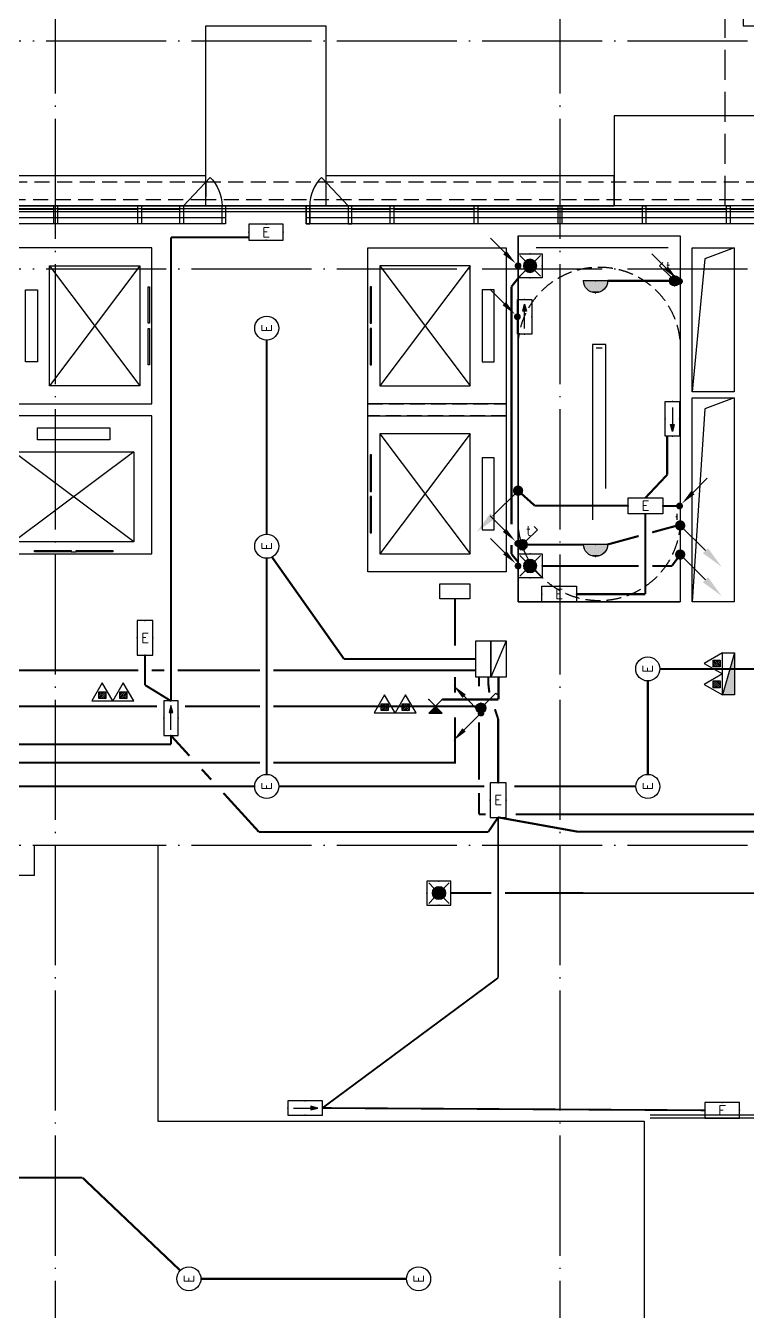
# Model space of a CAD drawing. Extents: x -2209072 to 495824, y -92434 to 572724.
# Drawn here: x 24701 to 36717, y 1834 to 23250 of the extents above; entities that cross this region are included whole.
import ezdxf
from ezdxf.enums import TextEntityAlignment as Align
from ezdxf.xclip import XClip

# ---------------------------------------------------------------- set-up
doc = ezdxf.new("R2010")
doc.units = 0
doc.header["$LTSCALE"] = 1000
doc.header["$MEASUREMENT"] = 0
for name, pattern in [('DASH', [0.35, 0.25, -0.1]), ('X-104 6#7#平面$0$104-1112 结构$0$$AUDIT_BAD_LTYPE1', [0]), ('X-104 6#7#平面$0$CACHE', [0.375, 0.25, -0.125]), ('X-104 6#7#平面$0$DASH', [0.35, 0.25, -0.1]), ('X-104 6#7#平面$0$DOTE', [2.42, 2, -0.2, 0.02, -0.2]), ('梯段6、7$0$DASH', [0.35, 0.25, -0.1])]:
    doc.linetypes.add(name, pattern=pattern)
doc.layers.get('0').update_dxf_attribs({"linetype": 'CONTINUOUS'})
doc.layers.get('Defpoints').update_dxf_attribs({"linetype": 'CONTINUOUS'})
doc.layers.add('6#7#幕墙$0$04-不打印_辅助线', color=165, linetype='CONTINUOUS', plot=False)
for name, color, linetype in [('6#7#幕墙$0$A-C_玻璃幕墙', 140, 'CONTINUOUS'), ('6#7#幕墙$0$A-C_窗', 140, 'CONTINUOUS'), ('6#7#幕墙$0$A-金属背板', 30, 'CONTINUOUS'), ('EQUIP-照明', 3, 'CONTINUOUS'), ('EQUIP-箱柜', 3, 'CONTINUOUS'), ('LWIRE', 4, 'CONTINUOUS'), ('TEL_TEXT', 3, 'CONTINUOUS'), ('WIRE-应急', 2, 'DASH'), ('WIRE-照明', 1, 'CONTINUOUS'), ('X-104 6#7#平面$0$01-标注_轴线坐标', 132, 'CONTINUOUS'), ('X-104 6#7#平面$0$A-E_楼梯', 171, 'CONTINUOUS'), ('X-104 6#7#平面$0$A-E_电梯', 171, 'CONTINUOUS'), ('X-104 6#7#平面$0$A-I_卫-洁具', 241, 'CONTINUOUS'), ('X-104 6#7#平面$0$A-O_屋面', 201, 'CONTINUOUS'), ('X-104 6#7#平面$0$A-O_散水', 134, 'CONTINUOUS'), ('X-104 6#7#平面$0$A-SUR_看线', 231, 'CONTINUOUS'), ('X-104 6#7#平面$0$A-TECH_结构', 21, 'CONTINUOUS'), ('X-104 6#7#平面$0$A_AXIS-轴线', 36, 'X-104 6#7#平面$0$DOTE'), ('X-104 6#7#平面$0$A_STR-砌块墙', 121, 'CONTINUOUS'), ('X-104 6#7#平面$0$DOOR_FIRE', 220, 'CONTINUOUS'), ('X-104 6#7#平面$0$EQUIP_消火栓-01', 7, 'CONTINUOUS'), ('X-104 6#7#平面$0$EQUIP_消防-01', 7, 'CONTINUOUS'), ('X-104 6#7#平面$0$水-消防_消火栓', 41, 'CONTINUOUS'), ('梯段6、7$0$A-E_楼梯', 171, 'CONTINUOUS')]:
    doc.layers.add(name, color=color, linetype=linetype)
doc.layers.add('X-104 6#7#平面$0$000套内', color=226, linetype='CONTINUOUS', lineweight=30, plot=False)
doc.styles.add('_TEL_DIM', font='SIMPLEX', dxfattribs={"width": 0.8, "height": 3.5, "bigfont": 'HZTXT'})
doc.styles.get("Standard").update_dxf_attribs({"font": 'gbenor.shx', "bigfont": 'gbcbig.shx'})

# ---------------------------------------------------------------- blocks, each defined once
blk = doc.blocks.new('$equip$00001838')
blk.add_circle((0, 0), 0.5)
at = {"color": 7, "style": '_TEL_DIM'}
blk.add_attdef('$TEXT$', text='', height=0.4, dxfattribs=at).set_placement((0, 0), align=Align.MIDDLE_CENTER)
at = {"color": 7, "style": '_TEL_DIM', "flags": 1}
blk.add_attdef('A', text='', height=0.00002, dxfattribs=at).set_placement((0, 0), align=Align.MIDDLE_CENTER)
blk = doc.blocks.new('$equip_U$00000189(HT0843)')
at = {"color": 2}
for p, q in [((-0.72, 0.66), (-0.72, 0)), ((0.72, 0.66), (-0.72, 0.66)), ((0.72, 0), (0.72, 0.66)), ((-0.72, 0), (0.72, 0))]:
    blk.add_line(p, q, dxfattribs=at)
at = {"color": 2, "const_width": 0.0125}
for points in [[(0.72, 0.66), (0.72, 0.66), (-0.72, 0.66)], [(-0.72, 0.66), (-0.72, 0)], [(0.72, 0), (0.72, 0.66)], [(-0.72, 0), (0.72, 0)]]:
    blk.add_lwpolyline(points, dxfattribs=at)
at = {"color": 2}
blk.add_lwpolyline([(-0.72, 0.66), (-0.72, 0)], dxfattribs=at)
for p in [(0, 0.66), (-0.72, 0.33), (0, 0), (0.72, 0.33)]:
    blk.add_point(p)
at = {"color": 7, "style": '_TEL_DIM'}
blk.add_attdef('$TEXT$', text='', height=0.4, dxfattribs=at).set_placement((0, 0.33), align=Align.MIDDLE_CENTER)
at = {"color": 7, "style": '_TEL_DIM', "flags": 1}
blk.add_attdef('A', text='', height=0.000025, dxfattribs=at).set_placement((0, 0), align=Align.MIDDLE_CENTER)
blk = doc.blocks.new('$equip$00002540')
blk.add_hatch(color=256).paths.add_polyline_path([(0.24, 0.372), (0.24, 0.228), (0.528, 0.3)])
for p, q in [((-0.72, 0.6), (-0.72, 0)), ((0.72, 0.6), (-0.72, 0.6)), ((0.72, 0), (0.72, 0.6)), ((-0.72, 0), (0.72, 0)), ((0.24, 0.372), (0.24, 0.228)), ((0.528, 0.3), (0.24, 0.372)), ((0.24, 0.228), (0.528, 0.3))]:
    blk.add_line(p, q)
at = {"color": 7}
blk.add_line((-0.48, 0.3), (0.48, 0.3), dxfattribs=at)
at = {"const_width": 0.02}
blk.add_lwpolyline([(-0.72, 0.6), (-0.72, 0), (0.72, 0), (0.72, 0.6), (-0.72, 0.6), (-0.72, 0)], dxfattribs=at)
for p in [(0, 0.6), (-0.72, 0.3), (0, 0), (0.72, 0.3)]:
    blk.add_point(p)
at = {"color": 7, "style": '_TEL_DIM', "flags": 1}
blk.add_attdef('A', text='', height=0.00002, dxfattribs=at).set_placement((0, 0), align=Align.MIDDLE_CENTER)
blk = doc.blocks.new('$equip$00001962')
for p, q in [((0.147, 0.356), (0.625, 0.833)), ((0.625, 0.833), (0.766, 0.692))]:
    blk.add_line(p, q)
blk.add_circle((0, 0.208), 0.208)
for p in [(-0.208, 0.208), (0, 0.417), (0, 0), (0.208, 0.208)]:
    blk.add_point(p)
for points in [[(-0.18, 0.313), (0.18, 0.313), (-0.208, 0.208), (0.208, 0.208)], [(-0.18, 0.104), (0.18, 0.104), (-0.208, 0.208), (0.208, 0.208)], [(-0.104, 0.389), (0.104, 0.389), (-0.18, 0.313), (0.18, 0.313)], [(-0.104, 0.028), (0.104, 0.028), (-0.18, 0.104), (0.18, 0.104)], [(0, 0.417), (0, 0.417), (-0.104, 0.389), (0.104, 0.389)], [(0, 0), (0, 0), (-0.104, 0.028), (0.104, 0.028)]]:
    blk.add_solid(points)
at = {"layer": 'TEL_TEXT', "style": '_TEL_DIM', "flags": 1}
blk.add_attdef('A', text='', height=0.00002, dxfattribs=at).set_placement((0, 0), align=Align.MIDDLE_CENTER)
blk = doc.blocks.new('$equip$00001154')
for p, q in [((0, 0.283), (0, -0.283)), ((0, 0.283), (0.566, -0.283)), ((0.566, 0.283), (0, -0.283))]:
    blk.add_line(p, q)
for p in [(0, 0.004), (0.283, 0), (0.566, 0.283), (0.566, -0.283)]:
    blk.add_point(p)
blk.add_solid([(0, -0.283), (0.283, 0), (0, 0.283)])
at = {"layer": 'TEL_TEXT', "style": '_TEL_DIM', "flags": 1}
blk.add_attdef('A', text='', height=0.00002, dxfattribs=at).set_placement((0, 0), align=Align.MIDDLE_CENTER)
blk = doc.blocks.new('$TelecSys$00000080')
for p, q in [((-0.7, -0.7), (0, 0)), ((0.104, 0.104), (0.104, 0.104)), ((-0.104, -0.104), (-0.104, -0.104))]:
    blk.add_line(p, q)
at = {"const_width": 0.142}
blk.add_lwpolyline([(0.071, 0, 1), (-0.071, 0, 1)], format="xyb", close=True, dxfattribs=at)
blk.add_solid([(-0.63, -0.77), (-0.77, -0.63), (-1.15, -1.15)])
at = {"width": 0.8, "flags": 9}
blk.add_attdef('A', (0, 0), '', height=0.00002, rotation=180, dxfattribs=at)
blk = doc.blocks.new('$TelecSys$00000079')
for p, q in [((0.7, 0.7), (0, 0)), ((0.104, 0.104), (0.104, 0.104)), ((-0.104, -0.104), (-0.104, -0.104))]:
    blk.add_line(p, q)
at = {"const_width": 0.142}
blk.add_lwpolyline([(-0.071, 0, 1), (0.071, 0, 1)], format="xyb", close=True, dxfattribs=at)
blk.add_solid([(0.63, 0.77), (0.77, 0.63), (1.15, 1.15)])
at = {"width": 0.8, "flags": 9}
blk.add_attdef('A', (0, 0), '', height=0.00002, dxfattribs=at)
blk = doc.blocks.new('$equip$00001168')
blk.add_line((-0.5, 0), (0.5, 0))
blk.add_arc((0, 0), 0.5, 180, 0)
for p in [(-0.5, 0), (0, 0), (0.5, 0), (0, -0.5)]:
    blk.add_point(p)
for points in [[(0.433, -0.25), (-0.433, -0.25), (0.5, 0), (-0.5, 0)], [(0.25, -0.433), (-0.25, -0.433), (0.433, -0.25), (-0.433, -0.25)], [(0, -0.5), (0, -0.5), (0.25, -0.433), (-0.25, -0.433)]]:
    blk.add_solid(points)
at = {"flags": 9}
blk.add_attdef('A', (0, 0), '', height=0.00002, dxfattribs=at)
blk = doc.blocks.new('$equip$00001822')
for p, q in [((0.147, 0.356), (0.625, 0.833)), ((0.625, 0.833), (0.766, 0.692))]:
    blk.add_line(p, q)
blk.add_circle((0, 0.208), 0.208)
for p in [(-0.208, 0.208), (-0.015, 0.001), (0, 0.417), (0.208, 0.208)]:
    blk.add_point(p)
for points in [[(-0.18, 0.313), (0.18, 0.313), (-0.208, 0.208), (0.208, 0.208)], [(-0.18, 0.104), (0.18, 0.104), (-0.208, 0.208), (0.208, 0.208)], [(-0.104, 0.389), (0.104, 0.389), (-0.18, 0.313), (0.18, 0.313)], [(-0.104, 0.028), (0.104, 0.028), (-0.18, 0.104), (0.18, 0.104)], [(0, 0.417), (0, 0.417), (-0.104, 0.389), (0.104, 0.389)], [(0, 0), (0, 0), (-0.104, 0.028), (0.104, 0.028)]]:
    blk.add_solid(points)
at = {"color": 7, "style": '_TEL_DIM'}
blk.add_attdef('$TEXT$', text='', height=0.4, dxfattribs=at).set_placement((0.581, 0.465), align=Align.MIDDLE_CENTER)
at = {"color": 7, "style": '_TEL_DIM', "flags": 1}
blk.add_attdef('A', text='', height=0.00002, dxfattribs=at).set_placement((0, 0), align=Align.MIDDLE_CENTER)
blk = doc.blocks.new('$TelecSys$00000078')
for p, q in [((1.15, 1.15), (0.55, 0.55)), ((0.104, 0.104), (0.104, 0.104)), ((-0.104, -0.104), (-0.104, -0.104))]:
    blk.add_line(p, q)
at = {"const_width": 0.142}
blk.add_lwpolyline([(-0.071, 0, 1), (0.071, 0, 1)], format="xyb", close=True, dxfattribs=at)
blk.add_solid([(0.62, 0.48), (0.48, 0.62), (0.1, 0.1)])
at = {"width": 0.8, "flags": 9}
blk.add_attdef('A', (0, 0), '', height=0.00002, dxfattribs=at)
blk = doc.blocks.new('$equip$00002604')
blk.add_hatch(color=256).paths.add_polyline_path([(0.275, 0.5, 1), (-0.274, 0.5, 1)])
for p, q in [((-0.429, 0.929), (-0.194, 0.694)), ((0.194, 0.694), (0.429, 0.929)), ((-0.429, 0.071), (-0.194, 0.306)), ((0.194, 0.306), (0.429, 0.071))]:
    blk.add_line(p, q)
at = {"const_width": 0.02}
blk.add_lwpolyline([(-0.5, 1), (-0.5, 0), (0.5, 0), (0.5, 1), (-0.5, 1), (-0.5, 0)], dxfattribs=at)
blk.add_lwpolyline([(-0.5, 1), (-0.5, 0), (0.5, 0), (0.5, 1)], close=True)
blk.add_circle((0, 0.5), 0.275)
for p in [(0, 1), (-0.5, 0.5), (0, 0), (0.5, 0.5)]:
    blk.add_point(p)
at = {"color": 7, "style": '_TEL_DIM', "flags": 1}
blk.add_attdef('A', text='', height=0.000025, dxfattribs=at).set_placement((0, 0), align=Align.MIDDLE_CENTER)
blk = doc.blocks.new('$equip_U$00000292(HT0843)')
for p in [(0, 1), (-0.5, 0.5), (0.5, 0.5)]:
    blk.add_point(p)
blk.add_blockref('$equip$00002604', (0, 0))
at = {"color": 7, "style": '_TEL_DIM', "flags": 1}
for tag in ['A', 'REMARK']:
    blk.add_attdef(tag, text='', height=0.000025, dxfattribs=at).set_placement((0, 0), align=Align.MIDDLE_CENTER)
blk = doc.blocks.new('梯段6、7')
at = {"color": 8, "linetype": '梯段6、7$0$DASH'}
for centre, radius, start, end in [((49800, 3400), 1350, 0, 180), ((49800, -6700), 1350, 0, 180), ((49800, -9820), 1350, 180, 0), ((49800, -16500), 1350, 0, 180), ((49800, -19820), 1350, 180, 0), ((20965, -27260), 1650, 0, 180), ((49800, -27020), 1350, 0, 180), ((20965, -29600), 1650, 180, 0), ((49800, -29880), 1350, 180, 0), ((49800, -57378), 1350, 0, 180), ((20965, -58198), 1650, 0, 180), ((49800, -59458), 1350, 180, 0), ((20965, -60358), 1650, 180, 0), ((20965, -68018), 1650, 0, 180), ((49800, -67528), 1350, 0, 180), ((49800, -70128), 1350, 180, 0), ((20965, -70358), 1650, 180, 0), ((49800, -79978), 1350, 180, 0)]:
    blk.add_arc(centre, radius, start, end, dxfattribs=at)
at = {"layer": 'Defpoints'}
for points in [[(44800, 6850), (54800, 6850), (54800, -3150), (44800, -3150)], [(51150, 4950), (48450, 4950), (48450, -1150), (51150, -1150)], [(44800, -3150), (54800, -3150), (54800, -13150), (44800, -13150)], [(51150, -5150), (48450, -5150), (48450, -11250), (51150, -11250)], [(44800, -13150), (54800, -13150), (54800, -23150), (44800, -23150)], [(51150, -15150), (48450, -15150), (48450, -21250), (51150, -21250)], [(15665, -23150), (25665, -23150), (25665, -33150), (15665, -33150)], [(44800, -23150), (54800, -23150), (54800, -33150), (44800, -33150)], [(19315, -24850), (22615, -24850), (22615, -31250), (19315, -31250)], [(48450, -25150), (51150, -25150), (51150, -31250), (48450, -31250)], [(15665, -53908), (25665, -53908), (25665, -63908), (15665, -63908)], [(44800, -53908), (54800, -53908), (54800, -63908), (44800, -63908)], [(19315, -55608), (22615, -55608), (22615, -62008), (19315, -62008)], [(51150, -55908), (48450, -55908), (48450, -62008), (51150, -62008)], [(15665, -63908), (25665, -63908), (25665, -73908), (15665, -73908)], [(44800, -63908), (54800, -63908), (54800, -73908), (44800, -73908)], [(19315, -65608), (22615, -65608), (22615, -72008), (19315, -72008)], [(51150, -65908), (48450, -65908), (48450, -72008), (51150, -72008)], [(15665, -73908), (25665, -73908), (25665, -83908), (15665, -83908)], [(44800, -73908), (54800, -73908), (54800, -83908), (44800, -83908)], [(19315, -75608), (22615, -75608), (22615, -82008), (19315, -82008)], [(51150, -75908), (48450, -75908), (48450, -82008), (51150, -82008)]]:
    blk.add_lwpolyline(points, close=True, dxfattribs=at)
for points in [[(47328, -61608), (52128, -61608)], [(47328, -71608), (52128, -71608)], [(47328, -81608), (52128, -81608)]]:
    blk.add_lwpolyline(points, dxfattribs=at)
at = {"layer": '梯段6、7$0$A-E_楼梯'}
for p, q in [((49850, -16500), (49750, -16500)), ((49750, -16700), (49750, -16500)), ((49850, -18517), (49850, -16500)), ((49850, -16500), (51150, -16500)), ((49910, -16700), (49910, -16500)), ((49910, -16500), (51150, -16500)), ((51150, -17893), (51150, -16700)), ((49850, -16760), (51150, -16760)), ((49850, -17020), (51150, -17020)), ((49850, -17280), (51150, -17280)), ((49850, -17540), (51150, -17540)), ((49850, -17800), (51150, -17800)), ((50553, -18179), (51150, -17893)), ((49850, -18060), (50801, -18060)), ((50429, -18350), (50396, -18174)), ((50396, -18174), (50588, -18362)), ((50588, -18362), (50553, -18179)), ((50573, -18281), (51150, -18003)), ((51150, -19820), (51150, -18003)), ((49850, -18517), (50409, -18248)), ((49850, -18320), (50259, -18320)), ((49850, -18627), (50429, -18350)), ((50616, -18260), (51150, -18260)), ((49850, -19820), (49850, -18627)), ((50074, -18520), (51150, -18520)), ((49850, -18780), (51150, -18780)), ((49850, -19040), (51150, -19040)), ((49850, -19300), (51150, -19300)), ((49850, -19560), (51150, -19560)), ((49750, -19820), (49853, -19820)), ((49850, -19820), (51150, -19820)), ((49750, -27020), (49850, -27020)), ((65868, -53275), (106225, -53275)), ((66707, -53743), (68846, -55133)), ((66772, -53643), (68592, -54825)), ((66839, -56653), (68977, -55263)), ((65910, -56514), (63784, -56514)), ((66542, -56514), (65910, -56514)), ((66572, -56634), (63784, -56634)), ((66542, -56677), (68846, -58173)), ((66772, -56683), (68592, -57865)), ((66802, -59525), (64634, -59525)), ((66792, -59525), (106225, -59525)), ((49690, -78442), (49690, -77318)), ((49690, -77318), (49910, -77318)), ((49750, -78418), (49750, -77378)), ((49750, -77378), (49850, -77378)), ((49850, -77378), (49850, -80038)), ((49910, -77318), (49910, -80038)), ((48450, -80108), (48450, -80048)), ((49910, -80038), (49850, -80038))]:
    blk.add_line(p, q, dxfattribs=at)
for points in [[(49690, -19880), (49910, -19880), (49910, -16440), (49690, -16440), (49690, -19880)], [(49690, -29360), (49690, -26960), (49910, -26960), (49910, -29880)], [(51150, -29880), (51150, -29620)], [(66542, -53444), (66542, -53275), (66154, -53275)], [(66542, -53305), (66542, -53705), (66342, -53705), (66342, -53305)], [(68882, -54964), (68882, -54795), (68622, -54795), (68622, -54626), (68362, -54626), (68362, -54457), (68102, -54457), (68102, -54288), (67842, -54288), (67842, -54119), (67582, -54119), (67582, -53950), (67322, -53950), (67322, -53781), (67062, -53781), (67062, -53613), (66802, -53613), (66802, -53444), (66542, -53444)], [(68852, -54964), (68852, -54825), (68592, -54825), (68592, -54656), (68332, -54656), (68332, -54487), (68072, -54487), (68072, -54318), (67812, -54318), (67812, -54149), (67552, -54149), (67552, -53980), (67292, -53980), (67292, -53811), (67032, -53811), (67032, -53643), (66772, -53643), (66772, -53474), (66542, -53474)], [(66802, -56484), (66802, -56315), (67062, -56315), (67062, -56146), (67322, -56146), (67322, -55977), (67582, -55977), (67582, -55808), (67842, -55808), (67842, -55640), (68102, -55640), (68102, -55471), (68362, -55471), (68362, -55302), (68622, -55302), (68622, -55133), (68882, -55133), (68882, -54964), (69142, -54964)], [(66832, -56484), (66832, -56345), (67092, -56345), (67092, -56176), (67352, -56176), (67352, -56007), (67612, -56007), (67612, -55838), (67872, -55838), (67872, -55670), (68132, -55670), (68132, -55501), (68392, -55501), (68392, -55332), (68652, -55332), (68652, -55163), (68912, -55163), (68912, -54994), (69142, -54994)], [(69112, -54994), (69112, -55394), (68912, -55394), (68912, -54994)], [(68882, -58004), (68882, -57835), (68622, -57835), (68622, -57667), (68362, -57667), (68362, -57498), (68102, -57498), (68102, -57329), (67842, -57329), (67842, -57160), (67582, -57160), (67582, -56991), (67322, -56991), (67322, -56822), (67062, -56822), (67062, -56653), (66802, -56653), (66802, -56484), (66542, -56484)], [(68852, -58004), (68852, -57865), (68592, -57865), (68592, -57697), (68332, -57697), (68332, -57528), (68072, -57528), (68072, -57359), (67812, -57359), (67812, -57190), (67552, -57190), (67552, -57021), (67292, -57021), (67292, -56852), (67032, -56852), (67032, -56683), (66772, -56683), (66772, -56514), (66542, -56514)], [(66772, -56514), (66772, -56914), (66572, -56914), (66572, -56514)], [(66802, -59525), (66802, -59356), (67062, -59356), (67062, -59187), (67322, -59187), (67322, -59018), (67582, -59018), (67582, -58849), (67842, -58849), (67842, -58680), (68102, -58680), (68102, -58511), (68362, -58511), (68362, -58342), (68622, -58342), (68622, -58173), (68882, -58173), (68882, -58004), (69142, -58004)]]:
    blk.add_lwpolyline(points, dxfattribs=at)
for p in [(66792, -53444), (66792, -53613), (66792, -53781), (66792, -53950), (66792, -54119), (66792, -54288), (66792, -54457), (66792, -54626), (66792, -54795), (66792, -54964), (66792, -55133), (66792, -55302), (66792, -55471), (66792, -55640), (66792, -55808), (66792, -55977), (66792, -56146), (66792, -56315), (66792, -56484), (66792, -56653), (66792, -56822), (66792, -56991), (66792, -57160), (66792, -57329), (66792, -57498), (66792, -57667), (66792, -57835), (66792, -58004), (66792, -58173), (66792, -58342), (66792, -58511), (66792, -58680), (66792, -58849), (66792, -59018), (66792, -59187), (66792, -59356)]:
    blk.add_point(p, dxfattribs=at)
blk = doc.blocks.new('X-104 6#7#平面$0$A$C1863634F')
at = {"layer": 'X-104 6#7#平面$0$A_AXIS-轴线'}
for points in [[(25200, -4500), (25200, 60900)], [(33600, -4500), (33600, 60900)], [(-4000, 23000), (117300, 23000)], [(-4000, 19200), (117300, 19200)], [(-4000, 9600), (117300, 9600)]]:
    blk.add_lwpolyline(points, dxfattribs=at)
blk = doc.blocks.new('X-104 6#7#平面$0$efrgh')
at = {"layer": 'X-104 6#7#平面$0$A-TECH_结构'}
blk.add_lwpolyline([(110750, 57400), (58450, 57400), (58450, 35600), (58950, 35600), (58950, 32300), (38400, 32300), (38400, 31350), (36650, 31350), (36650, 23250), (38400, 23250), (38400, 22300), (41500, 22300), (41500, 20200), (-950, 20200), (-950, -1600), (51350, -1600), (51350, 20200), (50850, 20200), (50850, 22300), (59650, 22300), (59650, 20550), (67750, 20550)], dxfattribs=at)
blk = doc.blocks.new('X-104 6#7#平面$0$fgdhghjhj')
at = {"layer": 'X-104 6#7#平面$0$A-TECH_结构'}
for points in [[(35800, 19550), (36500, 19550), (36500, 17150), (35800, 17150)], [(35800, 17050), (36500, 17050), (36500, 13650), (35800, 13650)]]:
    blk.add_lwpolyline(points, close=True, dxfattribs=at)
for points in [[(36500, 19550), (36009, 19368), (35800, 17150)], [(36500, 17050), (36009, 16868), (35800, 13650)]]:
    blk.add_lwpolyline(points, dxfattribs=at)
blk = doc.blocks.new('A-电梯2623')
for p, q in [((-575, 1900), (-575, 2100)), ((-575, 2100), (625, 2100)), ((625, 2100), (625, 1900)), ((625, 1900), (-575, 1900)), ((-975, 200), (-975, 1700)), ((-975, 1700), (1025, 1700)), ((1025, 1700), (-975, 200)), ((1025, 200), (-975, 1700)), ((1025, 1700), (1025, 200)), ((1025, 200), (-975, 200))]:
    blk.add_line(p, q)
for points in [[(-1275, 0), (1325, 0), (1325, 2300), (-1275, 2300)], [(-625, 38), (-625, 59), (-18, 59), (-18, 38)], [(68, 38), (68, 59), (675, 59), (675, 38)]]:
    blk.add_lwpolyline(points, close=True)
blk = doc.blocks.new('X-104 6#7#平面$0$meae')
for p, q in [((-215, 0), (-244, 0)), ((-210, 5), (-210, 33)), ((-177, 0), (-205, 0)), ((-100, 8), (22, 14)), ((-100, -8), (-100, 8)), ((22, -14), (22, 14)), ((-210, -32), (-210, -5)), ((-100, -8), (22, -14))]:
    blk.add_line(p, q)
at = {"const_width": 0.84}
blk.add_lwpolyline([(-210, 0, -1), (-210, 0, -1)], format="xyb", close=True, dxfattribs=at)
for points in [[(17, 81), (40, 81), (40, 51), (17, 51)], [(22, 21), (40, 21), (40, -21), (22, -21)], [(17, -81), (40, -81), (40, -51), (17, -51)]]:
    blk.add_lwpolyline(points, close=True)
blk.add_circle((-210, 0), 25.2)
blk.add_ellipse((-210, 0), major_axis=(0, -297), ratio=0.673766)
at = {"color": 8}
blk.add_open_spline([(-210, -272), (-202, -272), (-193, -271), (-177, -267), (-168, -264), (-152, -256), (-144, -251), (-128, -240), (-120, -233), (-105, -217), (-98, -208), (-85, -189), (-78, -179), (-67, -156), (-62, -144), (-53, -119), (-49, -106), (-42, -79), (-40, -65), (-36, -37), (-35, -23), (-35, 6), (-35, 21), (-38, 49), (-40, 63), (-45, 91), (-48, 104), (-56, 130), (-61, 143), (-72, 166), (-77, 177), (-90, 198), (-97, 207), (-111, 224), (-119, 232), (-135, 245), (-143, 251), (-159, 260), (-167, 264), (-184, 269), (-192, 271), (-209, 272), (-217, 272), (-234, 270), (-242, 267), (-259, 261), (-267, 257), (-283, 247), (-291, 241), (-307, 226), (-314, 218), (-328, 200), (-335, 190), (-347, 169), (-352, 158), (-362, 133), (-367, 121), (-374, 94), (-377, 81), (-382, 53), (-383, 39), (-385, 10), (-385, -4), (-384, -33), (-383, -47), (-378, -75), (-375, -89), (-368, -116), (-364, -129), (-355, -153), (-349, -165), (-337, -186), (-331, -196), (-317, -215), (-310, -223), (-294, -238), (-287, -244), (-270, -255), (-262, -260), (-246, -266), (-237, -269), (-223, -271), (-216, -272), (-210, -272)], degree=3, knots=[0, 0, 0, 0, 0.154173, 0.154173, 0.308346, 0.308346, 0.462518, 0.462518, 0.616691, 0.616691, 0.770864, 0.770864, 0.925037, 0.925037, 1.07921, 1.07921, 1.233382, 1.233382, 1.387555, 1.387555, 1.541728, 1.541728, 1.695901, 1.695901, 1.850074, 1.850074, 2.004247, 2.004247, 2.158419, 2.158419, 2.312592, 2.312592, 2.466765, 2.466765, 2.620938, 2.620938, 2.775111, 2.775111, 2.929283, 2.929283, 3.083456, 3.083456, 3.237629, 3.237629, 3.391802, 3.391802, 3.545975, 3.545975, 3.700147, 3.700147, 3.85432, 3.85432, 4.008493, 4.008493, 4.162666, 4.162666, 4.316839, 4.316839, 4.471011, 4.471011, 4.625184, 4.625184, 4.779357, 4.779357, 4.93353, 4.93353, 5.087703, 5.087703, 5.241876, 5.241876, 5.396048, 5.396048, 5.550221, 5.550221, 5.704394, 5.704394, 5.858567, 5.858567, 6.01274, 6.01274, 6.166912, 6.166912, 6.283185, 6.283185, 6.283185, 6.283185], dxfattribs=at)
blk = doc.blocks.new('X-104 6#7#平面$0$jhat')
for p, q in [((-395, -250), (-395, 250)), ((-395, 250), (-45, 250)), ((-45, 250), (-45, 12)), ((-220, 32), (-220, 5)), ((-125, 8), (12, 14)), ((-125, 8), (-125, -8)), ((12, 14), (12, -14)), ((-225, 0), (-254, 0)), ((-220, -5), (-220, -33)), ((-187, 0), (-215, 0)), ((-125, -8), (12, -14)), ((-45, -12), (-45, -250)), ((-45, -250), (-395, -250))]:
    blk.add_line(p, q)
at = {"color": 8}
blk.add_lwpolyline([(-70, -11), (-70, -225), (-370, -225), (-370, 225), (-70, 225), (-70, 11)], dxfattribs=at)
at = {"ltscale": 1000, "const_width": 0.84}
blk.add_lwpolyline([(-220, 0, 1), (-220, 0, 1)], format="xyb", close=True, dxfattribs=at)
for points in [[(7, 81), (30, 81), (30, 51), (7, 51)], [(12, -21), (30, -21), (30, 21), (12, 21)], [(7, -81), (30, -81), (30, -51), (7, -51)]]:
    blk.add_lwpolyline(points, close=True)
blk.add_circle((-220, 0), 25.2)
blk = doc.blocks.new('X-104 6#7#平面$0$hgfasg')
for p, q in [((-221, 0), (221, 0)), ((-210, 202), (210, 202)), ((108, 212), (-108, 212))]:
    blk.add_line(p, q)
blk.add_lwpolyline([(-210, 202), (-221, 152), (-226, 102), (-226, 50), (-221, 0)])
for centre, radius, start, end in [((12, 562), 164, 110.4524, 162.7523), ((23, 556), 163, 133.1457, 165.2214), ((0, 580), 129, 46.8543, 133.1457), ((0, 595), 129, 69.5476, 110.4524), ((-12, 562), 164, 17.2477, 69.5476), ((-23, 556), 163, 14.7786, 46.8543), ((1597, 71), 1823, 162.7523, 178.7776), ((448, 443), 602, 165.2214, 202.6263), ((-448, 443), 602, 337.3737, 14.7786), ((-1597, 71), 1823, 1.2224, 17.2477), ((-236, 76), 463, 7.7399, 15.822), ((-236, 76), 463, 350.5377, 7.7399)]:
    blk.add_arc(centre, radius, start, end)
blk = doc.blocks.new('X-104 6#7#平面$0$残疾人扶手1')
for p, q in [((-700, -10), (-700, 0)), ((0, -10), (0, 0)), ((-750, -10), (-750, 0)), ((-750, -10), (-700, -10)), ((-740, -65), (-740, -10)), ((-710, -65), (-710, -10)), ((-55, -50), (-695, -50)), ((-55, -80), (-695, -80)), ((-50, -10), (-50, 0)), ((0, -10), (-50, -10)), ((-40, -35), (-40, -10)), ((-10, -35), (-10, -10))]:
    blk.add_line(p, q)
for centre, radius, start, end in [((-725, -65), 15, 180, 0), ((-695, -35), 45, 244.4712, 270), ((-695, -35), 15, 180, 270), ((-55, -35), 15, 270, 0), ((-55, -35), 45, 270, 0)]:
    blk.add_arc(centre, radius, start, end)
blk = doc.blocks.new('X-104 6#7#平面$0$残疾人扶手2')
for p, q in [((-10, -50), (-10, 0)), ((-10, 0), (0, 0)), ((-650, -10), (-10, -10)), ((-650, -40), (-10, -40)), ((-10, -50), (0, -50))]:
    blk.add_line(p, q)
for centre, radius, start, end in [((-400, -25, 0), 25, 36.8699, 143.1301), ((-650, -25), 15, 90, 270), ((-400, -25, 0), 25, 216.8699, 323.1301)]:
    blk.add_arc(centre, radius, start, end)
blk = doc.blocks.new('X-104 6#7#平面$0$A$C4F1F6034')
at = {"ltscale": 0.1}
for name, p in [('X-104 6#7#平面$0$残疾人扶手1', (-375, 450)), ('X-104 6#7#平面$0$残疾人扶手2', (0, -351))]:
    blk.add_blockref(name, p, dxfattribs=at)
blk = doc.blocks.new('X-104 6#7#平面$0$hgfd')
at = {"color": 8}
for p, q in [((-38, 228), (39, 228)), ((0, 267), (0, 190))]:
    blk.add_line(p, q, dxfattribs=at)
for points in [[(250, 0), (-250, 0), (-250, 406, -0.414214), (-200, 456), (-120, 456), (-120, 466), (120, 466), (120, 456), (200, 456, -0.414214), (250, 406)], [(175, 50), (-175, 50, -0.414214), (-200, 75), (-200, 381, -0.414214), (-175, 406), (175, 406, -0.414214), (200, 381), (200, 75, -0.414214)], [(250, 0), (-250, 0), (-250, 25, -0.414214), (-225, 50), (225, 50, -0.414214), (250, 25)]]:
    blk.add_lwpolyline(points, format="xyb", close=True)
blk.add_lwpolyline([(120, 456), (200, 456, -0.414214), (250, 406), (250, 0), (-250, 0), (-250, 406, -0.414214), (-200, 456), (-120, 456)], format="xyb")
blk.add_lwpolyline([(120, 406), (-120, 406), (-120, 466), (120, 466)], close=True)
blk.add_lwpolyline([(150, 70), (-150, 70, -0.414214), (-200, 120), (-200, 356, -0.414214), (-150, 406), (150, 406, -0.414214), (200, 356), (200, 120, -0.414214)], format="xyb", close=True, dxfattribs=at)
for centre, radius in [((-50, 228), 10), ((0, 228), 35), ((50, 228), 10), ((-50, 128), 10), ((50, 128), 10)]:
    blk.add_circle(centre, radius)
blk.add_circle((0, 228), 25, dxfattribs=at)
blk = doc.blocks.new('X-104 6#7#平面$0$104-8910 核心筒$0$fraehtj')
for p, q in [((-535, 315), (-10, 315)), ((-535, 285), (-260, 285)), ((-260, -285), (-260, 285)), ((-240, -285), (-240, 285)), ((-240, 285), (-10, 285)), ((-10, 275), (-10, 325)), ((-10, 325), (0, 325)), ((-10, 275), (0, 275)), ((-535, -285), (-260, -285)), ((-535, -315), (-10, -315)), ((-240, -285), (-10, -285)), ((-10, -325), (-10, -275)), ((-10, -275), (0, -275)), ((-10, -325), (0, -325))]:
    blk.add_line(p, q)
for centre, radius, start, end in [((-535, 300), 15, 90, 270), ((-250, 285), 10, 360, 180), ((-535, -300), 15, 90, 270), ((-250, -285), 10, 180, 0)]:
    blk.add_arc(centre, radius, start, end)
blk = doc.blocks.new('X-104 6#7#平面$0$A-toilet-F2$0$A-toilet-F3$0$xb')
for p, q in [((-229, 152), (-229, 0)), ((-229, 0), (229, 0)), ((178, 203), (-178, 203)), ((229, 0), (229, 152))]:
    blk.add_line(p, q)
for centre, radius, start, end in [((-6, 210), 172, 106.6069, 182.1211), ((-6, 210), 146, 87.8789, 182.1211), ((0, 343), 63.5, 1.0707, 178.9293), ((0, 203), 38.1, 0, 180), ((6, 210), 146, 357.8789, 92.1211), ((6, 210), 172, 357.8789, 73.3931), ((-178, 152), 50.8, 90, 180), ((178, 152), 50.8, 0, 90)]:
    blk.add_arc(centre, radius, start, end)
blk = doc.blocks.new('X-104 6#7#平面$0$dsgfg')
blk.add_line((11907, 3088), (11993, 3088))
at = {"layer": 'X-104 6#7#平面$0$A-I_卫-洁具', "ltscale": 0.1}
for p, q in [((2152, 1885), (2145, 1939)), ((2174, 1939), (2145, 1939)), ((2168, 1885), (2174, 1939)), ((2452, 1885), (2445, 1939)), ((2445, 1939), (2474, 1939)), ((2468, 1885), (2474, 1939)), ((2168, 1885), (2152, 1885)), ((2452, 1885), (2468, 1885))]:
    blk.add_line(p, q, dxfattribs=at)
for points in [[(6550, 4250), (6550, 6050), (5950, 6050), (5950, 4250)], [(1300, 2550), (1300, 4350), (1900, 4350), (1900, 2550)], [(1800, 2350), (2800, 2350), (2800, 1750), (1800, 1750)], [(2138, 1939), (2138, 1948), (2181, 1948), (2181, 1939)], [(2481, 1939), (2481, 1948), (2438, 1948), (2438, 1939)]]:
    blk.add_lwpolyline(points, close=True, dxfattribs=at)
blk.add_lwpolyline([(2560, 2178), (2560, 1968, -0.414214), (2540, 1948), (2080, 1948, -0.414214), (2060, 1968), (2060, 2178, -0.414214), (2080, 2198), (2540, 2198, -0.414214)], format="xyb", close=True, dxfattribs=at)
at = {"layer": 'X-104 6#7#平面$0$A-I_卫-洁具', "linetype": 'X-104 6#7#平面$0$DASH', "ltscale": 0.6}
for centre in [(5630, 7316), (5114, 5264), (2972, 3568)]:
    blk.add_circle(centre, 750, dxfattribs=at)
at = {"layer": 'X-104 6#7#平面$0$A-O_屋面'}
blk.add_line((6650, 6050), (6650, 4250), dxfattribs=at)
at = {"layer": 'X-104 6#7#平面$0$A-TECH_结构', "linetype": 'X-104 6#7#平面$0$DASH'}
blk.add_lwpolyline([(16850, 5550), (19150, 5550), (19150, 5350), (16850, 5350)], close=True, dxfattribs=at)
at = {"layer": 'X-104 6#7#平面$0$DOOR_FIRE', "linetype": 'X-104 6#7#平面$0$DASH'}
blk.add_lwpolyline([(1800, 200), (2800, 200), (2800, 0), (1800, 0)], close=True, dxfattribs=at)
at = {"layer": 'X-104 6#7#平面$0$A-E_电梯', "rotation": 90}
blk.add_blockref('A-电梯2623', (13250, 6825), dxfattribs=at)
at = {"layer": 'X-104 6#7#平面$0$A-E_电梯', "xscale": -1, "rotation": 270}
for p in [(16850, 6825), (16850, 4025)]:
    blk.add_blockref('A-电梯2623', p, dxfattribs=at)
at = {"layer": 'X-104 6#7#平面$0$A-E_电梯'}
blk.add_blockref('A-电梯2623', (11925, 3050), dxfattribs=at)
at = {"layer": 'X-104 6#7#平面$0$A-I_卫-洁具', "ltscale": 0.1}
for name, p in [('X-104 6#7#平面$0$A$C4F1F6034', (7250, 7700)), ('X-104 6#7#平面$0$jhat', (6450, 5500)), ('X-104 6#7#平面$0$jhat', (6450, 4800))]:
    blk.add_blockref(name, p, dxfattribs=at)
for name, p, rotation in [('X-104 6#7#平面$0$104-8910 核心筒$0$fraehtj', (4200, 7700), 180), ('X-104 6#7#平面$0$A-toilet-F2$0$A-toilet-F3$0$xb', (4200, 7700), 270), ('X-104 6#7#平面$0$A$C4F1F6034', (1300, 7500), 180), ('X-104 6#7#平面$0$hgfd', (1300, 4900), 270)]:
    blk.add_blockref(name, p, dxfattribs=dict(at, rotation=rotation))
at = {"layer": 'X-104 6#7#平面$0$A-I_卫-洁具', "ltscale": 0.1, "extrusion": (0, 0, -1), "zscale": -1, "rotation": 270}
blk.add_blockref('X-104 6#7#平面$0$hgfasg', (-7250, 7700), dxfattribs=at)
at = {"layer": 'X-104 6#7#平面$0$A-I_卫-洁具', "ltscale": 0.1, "extrusion": (0, 0, -1), "xscale": -1, "zscale": -1, "rotation": 90}
for p in [(-1300, 7500), (-1300, 6600), (-1300, 5700)]:
    blk.add_blockref('X-104 6#7#平面$0$hgfasg', p, dxfattribs=at)
at = {"layer": 'X-104 6#7#平面$0$A-I_卫-洁具', "ltscale": 0.1, "xscale": -1}
for p in [(1400, 3800), (1400, 3100)]:
    blk.add_blockref('X-104 6#7#平面$0$meae', p, dxfattribs=at)
blk = doc.blocks.new('6#7#幕墙$0$fdgdfh')
at = {"layer": '6#7#幕墙$0$A-C_玻璃幕墙', "extrusion": (0, 0, -1)}
blk.add_line((30, 300), (474, 774), dxfattribs=at)
blk.add_arc((0, 300), 670, 135, 180, dxfattribs=at)
at = {"layer": '6#7#幕墙$0$A-C_窗'}
for points in [[(-30, 300), (30, 300), (30, 0), (-30, 0)], [(670, 300), (730, 300), (730, 0), (670, 0)]]:
    blk.add_lwpolyline(points, close=True, dxfattribs=at)
blk = doc.blocks.new('*U1653')
at = {"layer": '6#7#幕墙$0$A-金属背板'}
blk.add_lwpolyline([(670, 5), (670, -5), (-670, -5), (-670, 5)], close=True, dxfattribs=at)
blk = doc.blocks.new('*U1654')
at = {"layer": '6#7#幕墙$0$A-C_窗', "color": 0, "linetype": 'ByBlock', "lineweight": -2, "transparency": 16777216}
for p in [(0, 0), (1400, 0)]:
    blk.add_blockref('*U1653', p, dxfattribs=at)
blk = doc.blocks.new('6#7#幕墙')
at = {"layer": '6#7#幕墙$0$04-不打印_辅助线'}
blk.add_lwpolyline([(110700, 55950), (110700, 57350), (58500, 57350), (58500, 35650), (59000, 35650), (59000, 32250), (38450, 32250), (38450, 31500), (38450, 31500), (38450, 23100), (38450, 23100), (38450, 22350), (41550, 22350), (41550, 20150), (-900, 20150), (-900, -1550), (51300, -1550), (51300, 9200)], dxfattribs=at)
at = {"layer": '6#7#幕墙$0$A-C_玻璃幕墙'}
for points in [[(38350, 23850), (38350, 22250), (41450, 22250), (41450, 20250), (-1000, 20250), (-1000, -1650), (51400, -1650), (51400, 9200)], [(28030, 20200), (-950, 20200), (-950, -1600), (36430, -1600)], [(37830, 20200), (29370, 20200)], [(28030, 20050), (-800, 20050), (-800, -1450), (36430, -1450)], [(28030, 19950), (-700, 19950), (-700, -1350), (36430, -1350)], [(37830, 20050), (29370, 20050)], [(37830, 19950), (29370, 19950)]]:
    blk.add_lwpolyline(points, dxfattribs=at)
for points in [[(25170, 20250), (25230, 20250), (25230, 19950), (25170, 19950)], [(26570, 20250), (26630, 20250), (26630, 19950), (26570, 19950)], [(27970, 20250), (28030, 20250), (28030, 19950), (27970, 19950)], [(29370, 20250), (29430, 20250), (29430, 19950), (29370, 19950)], [(30770, 20250), (30830, 20250), (30830, 19950), (30770, 19950)], [(32170, 20250), (32230, 20250), (32230, 19950), (32170, 19950)], [(33570, 20250), (33630, 20250), (33630, 19950), (33570, 19950)], [(34970, 20250), (35030, 20250), (35030, 19950), (34970, 19950)], [(36370, 20250), (36430, 20250), (36430, 19950), (36370, 19950)]]:
    blk.add_lwpolyline(points, close=True, dxfattribs=at)
at = {"layer": '6#7#幕墙$0$A-金属背板'}
for points in [[(27270, 20200), (27270, 20190), (26630, 20190), (26630, 20200)], [(30770, 20200), (30770, 20190), (30130, 20190), (30130, 20200)], [(32170, 20200), (32170, 20190), (30830, 20190), (30830, 20200)], [(33570, 20200), (33570, 20190), (32230, 20190), (32230, 20200)], [(34970, 20200), (34970, 20190), (33630, 20190), (33630, 20200)], [(36370, 20200), (36370, 20190), (35030, 20190), (35030, 20200)], [(37770, 20200), (37770, 20190), (36430, 20190), (36430, 20200)]]:
    blk.add_lwpolyline(points, close=True, dxfattribs=at)
at = {"layer": '6#7#幕墙$0$A-C_玻璃幕墙'}
blk.add_blockref('6#7#幕墙$0$fdgdfh', (27300, 19950), dxfattribs=at)
at = {"layer": '6#7#幕墙$0$A-C_玻璃幕墙', "xscale": -1}
blk.add_blockref('6#7#幕墙$0$fdgdfh', (30100, 19950), dxfattribs=at)
at = {"layer": '6#7#幕墙$0$A-C_窗'}
blk.add_blockref('*U1654', (24500, 20195), dxfattribs=at)
blk = doc.blocks.new('X-104 6#7#平面$0$$TWTSYS$00000546')
h = blk.add_hatch()
h.set_pattern_fill('ANSI31', color=256, scale=200, style=0)
h.set_pattern_definition([(45, (-38543.802, -6670.83), (-17.67767, 17.67767), [])])
h.paths.add_polyline_path([(-65, 174), (65, 174), (65, 44), (-65, 44)])
for points in [[(0, 344), (-198, 0), (198, 0)], [(-65, 174), (65, 174), (65, 44), (-65, 44)]]:
    blk.add_lwpolyline(points, close=True)
blk = doc.blocks.new('X-104 6#7#平面$0$灭火器2')
at = {"layer": 'X-104 6#7#平面$0$EQUIP_消防-01', "xscale": 0.88, "yscale": 0.88, "zscale": 0.88, "rotation": 90}
for p in [(-4049632, -27064), (-4049632, -27413)]:
    blk.add_blockref('X-104 6#7#平面$0$$TWTSYS$00000546', p, dxfattribs=at)
blk = doc.blocks.new('X-104 6#7#平面$0$$TwtSys$00000434')
for p, q in [((-0.5, 0.5), (-0.5, -0.5)), ((-0.5, -0.5), (0.5, 0.5)), ((0.5, 0.5), (-0.5, 0.5)), ((0.5, -0.5), (0.5, 0.5)), ((-0.5, -0.5), (0.5, -0.5))]:
    blk.add_line(p, q)
blk.add_solid([(0.5, -0.5), (0.5, 0.5), (-0.5, -0.5)])
blk = doc.blocks.new('X-104 6#7#平面$0$A$C61334207')
at = {"layer": 'X-104 6#7#平面$0$EQUIP_消火栓-01', "xscale": -700, "yscale": 200, "zscale": 700, "rotation": 90}
blk.add_blockref('X-104 6#7#平面$0$$TwtSys$00000434', (36402, 12452), dxfattribs=at)
at = {"layer": 'X-104 6#7#平面$0$EQUIP_消防-01', "xscale": 0.88, "yscale": 0.88, "zscale": 0.88, "rotation": 90}
for p in [(36302, 12626), (36302, 12277)]:
    blk.add_blockref('X-104 6#7#平面$0$$TWTSYS$00000546', p, dxfattribs=at)
at = {"layer": 'X-104 6#7#平面$0$EQUIP_消防-01', "rotation": 270}
for p in [(53390, -4037630), (58091, -4037830)]:
    blk.add_blockref('X-104 6#7#平面$0$灭火器2', p, dxfattribs=at)
blk = doc.blocks.new('X-104 6#7#平面')
at = {"color": 2}
for p, q in [((37650, 5100), (35100, 5100)), ((37650, 5050), (35100, 5050))]:
    blk.add_line(p, q, dxfattribs=at)
at = {"layer": 'X-104 6#7#平面$0$000套内'}
blk.add_lwpolyline([(24850, 9600), (26100, 9600), (26900, 9600), (26900, 9600), (26900, 5000), (35000, 5000), (35000, -1500), (35000, -1500), (35000, -1500), (-850, -1500), (-850, 17800), (4200, 17800), (4200, 20100), (4200, 20100), (8700, 20100), (8700, 20100), (13750, 20100), (13750, 11500), (13750, 11500), (13750, 9600), (23050, 9600), (23050, 9100), (24850, 9100), (24850, 9600)], dxfattribs=at)
at = {"layer": 'X-104 6#7#平面$0$A-E_楼梯'}
for points in [[(27700, 20250), (27700, 23250), (29700, 23250), (29700, 20250)], [(39500, 20250), (39500, 21750), (34500, 21750), (34500, 20250)]]:
    blk.add_lwpolyline(points, dxfattribs=at)
at = {"layer": 'X-104 6#7#平面$0$A-O_散水'}
for points in [[(27700, 20250), (27700, 20750), (-1500, 20750), (-1500, -2150), (36100, -2150), (36100, -1650)], [(55370, 14145), (55370, 9200), (51400, 9200), (51400, -1650), (-1000, -1650), (-1000, 20250), (34500, 20250), (34500, 20750), (29700, 20750), (29700, 20250)]]:
    blk.add_lwpolyline(points, dxfattribs=at)
at = {"layer": 'X-104 6#7#平面$0$A-O_散水', "linetype": 'X-104 6#7#平面$0$CACHE'}
for points in [[(27700, 20350), (-1100, 20350), (-1100, -1750), (38100, -1750), (38100, -2050), (-1400, -2050), (-1400, 20650), (27700, 20650)], [(39500, 20350), (27700, 20350), (27700, 20650), (39500, 20650)]]:
    blk.add_lwpolyline(points, close=True, dxfattribs=at)
at = {"layer": 'X-104 6#7#平面$0$A-SUR_看线'}
for p, q in [((35000, 19950), (33600, 19950)), ((35400, 19550), (33200, 19550))]:
    blk.add_line(p, q, dxfattribs=at)
at = {"layer": 'X-104 6#7#平面$0$A-SUR_看线', "linetype": 'X-104 6#7#平面$0$DASH', "ltscale": 2}
blk.add_lwpolyline([(36350, 20250), (36350, 34350), (58900, 34350)], dxfattribs=at)
at = {"layer": 'X-104 6#7#平面$0$A-TECH_结构', "color": 1}
blk.add_line((35550, 15070), (35525, 15070), dxfattribs=at)
at = {"layer": 'X-104 6#7#平面$0$A_STR-砌块墙'}
blk.add_line((35550, 15020), (35550, 15120), dxfattribs=at)
at = {"linetype": 'X-104 6#7#平面$0$104-1112 结构$0$$AUDIT_BAD_LTYPE1'}
blk.add_blockref('X-104 6#7#平面$0$A$C61334207', (0, 0), dxfattribs=at)
for name, p in [('6#7#幕墙', (0, 0)), ('X-104 6#7#平面$0$fgdhghjhj', (0, 0)), ('X-104 6#7#平面$0$dsgfg', (13550, 11400))]:
    blk.add_blockref(name, p)
ref = blk.add_blockref('梯段6、7', (84050, 44900), dxfattribs=dict(xscale=-1))
XClip(ref).set_block_clipping_path([(48450.0031136706, -31250.0000000026), (51150.0031136755, -25150.0000000026)])
at = {"layer": 'X-104 6#7#平面$0$01-标注_轴线坐标'}
blk.add_blockref('X-104 6#7#平面$0$A$C1863634F', (0, 0), dxfattribs=at)
at = {"layer": 'X-104 6#7#平面$0$水-消防_消火栓', "linetype": 'ByBlock'}
blk.add_blockref('X-104 6#7#平面$0$efrgh', (0, 0), dxfattribs=at)
blk = doc.blocks.new('$equip$00002534')
for p, q in [((-0.72, 0.66), (-0.72, 0)), ((0.72, 0.66), (-0.72, 0.66)), ((0.72, 0), (0.72, 0.66)), ((-0.72, 0), (0.72, 0))]:
    blk.add_line(p, q)
at = {"const_width": 0.03}
blk.add_lwpolyline([(-0.72, 0.66), (-0.72, 0), (0.72, 0), (0.72, 0.66), (-0.72, 0.66), (-0.72, 0)], dxfattribs=at)
for p in [(0, 0.66), (-0.72, 0.33), (0, 0), (0.72, 0.33)]:
    blk.add_point(p)
at = {"color": 7, "style": '_TEL_DIM'}
blk.add_attdef('$TEXT$', text='', height=0.4, dxfattribs=at).set_placement((0, 0.33), align=Align.MIDDLE_CENTER)
at = {"color": 7, "style": '_TEL_DIM', "flags": 1}
blk.add_attdef('A', text='', height=0.00002, dxfattribs=at).set_placement((0, 0), align=Align.MIDDLE_CENTER)

msp = doc.modelspace()

# ---------------------------------------------------------------- linework, layer by layer
at = {"layer": 'EQUIP-箱柜'}
msp.add_line((32699, 13000), (32449, 12400), dxfattribs=at)
for points in [[(31599, 13950), (32099, 13950), (32099, 13700), (31599, 13700)], [(32449, 13000), (32449, 12400), (32199, 12400), (32199, 13000)], [(32699, 13000), (32699, 12400), (32449, 12400), (32449, 13000)]]:
    msp.add_lwpolyline(points, close=True, dxfattribs=at)
at = {"layer": 'WIRE-应急', "linetype": 'DASH'}
for points, const_width in [([(27120, 12001), (27120, 19725)], 35), ([(27120, 19725), (28415, 19725)], 35), ([(32791, 18904), (32929, 19079)], 35), ([(32791, 14941), (32791, 18904)], 35), ([(28714, 14778), (28714, 18012)], 35), ([(35383, 16412), (35383, 15770)], 35), ([(35383, 15770), (35021, 15385)], 35), ([(33180, 15253), (32932, 15475)], 35), ([(34733, 15253), (33180, 15253)], 35), ([(35589, 15250), (35309, 15250)], 35), ([(35021, 15121), (35021, 13781)], 35), ([(32791, 14448), (32791, 14601)], 35), ([(28714, 14378), (28714, 10778)], 35), ([(30002, 12700), (28802, 14398)], 35), ([(32900, 14316), (32791, 14448)], 35), ([(35461, 14250), (35600, 14440)], 35), ([(33300, 14250), (34908, 14250)], 35), ([(35133, 14250), (35461, 14250)], 35), ([(35021, 13781), (33873, 13781)], 35), ([(26687, 12764), (26687, 12267)], 35), ([(32199, 12700), (30002, 12700)], 35), ([(26574, 12513), (23784, 12513)], 35), ([(27007, 12513), (26799, 12513)], 35), ([(28601, 12513), (27232, 12513)], 35), ([(32199, 12513), (28826, 12513)], 35), ([(35259, 12535), (37126, 12535)], 35), ([(27120, 12001), (26687, 12267)], 35), ([(32250, 12400), (32250, 12373)], 35), ([(32250, 12373), (32250, 12246)], 35), ([(32406, 12400), (32406, 12278)], 35), ([(32406, 12278), (32421, 12141)], 35), ([(32574, 12400), (32574, 12026)], 35), ([(35061, 11930), (35061, 12335)], 35), ([(31638, 12026), (32574, 12026)], 35), ([(26887, 11913), (23584, 11913)], 35), ([(28601, 11913), (27352, 11913)], 35), ([(31525, 11913), (28826, 11913)], 35), ([(31525, 11913), (32205, 11913)], 35), ([(32514, 11863), (32568, 11700)], 35), ([(35061, 10778), (35061, 11930)], 35), ([(32250, 11646), (32250, 11228)], 35), ([(32568, 10638), (32568, 11700)], 35), ([(27120, 11425), (27120, 11280)], 35), ([(27428, 11087), (27120, 11425)], 35), ([(19826, 11280), (27120, 11280)], 35), ([(32250, 11228), (32250, 10691)], 35), ([(27790, 10691), (27633, 10862)], 35), ([(23671, 10578), (28514, 10578)], 35), ([(28914, 10578), (32339, 10578)], 35), ([(32837, 10578), (33800, 10578)], 35), ([(33800, 10578), (34861, 10578)], 35), ([(28584, 9820), (27995, 10466)], 35), ([(32250, 10466), (32250, 10114)], 35), ([(32250, 10114), (32362, 10114)], 35), ([(32568, 10062), (32404, 9820)], 35), ([(32568, 10062), (33888, 9824)], 35), ([(32568, 10062), (32568, 7389)], 30), ([(32861, 10114), (33713, 10114)], 35), ([(33176, 10114), (33225, 10114)], 35), ([(33713, 10114), (42550, 10114)], 35), ([(32404, 9820), (28584, 9820)], 35), ([(33888, 9824), (38080, 9824)], 35), ([(31783, 8801), (32455, 8801)], 30), ([(32680, 8801), (38436, 8800)], 30), ([(32568, 7389), (29642, 5220)], 30), ([(29642, 5220), (36012, 5182)], 30), ([(24201, 4060), (25646, 4060)], 35), ([(25646, 4060), (27274, 2513)], 35), ([(27619, 2375), (31044, 2375)], 35)]:
    msp.add_lwpolyline(points, dxfattribs=dict(at, const_width=const_width))
at = {"layer": 'WIRE-照明', "linetype": 'Continuous', "const_width": 35}
for points in [[(34391, 19000), (35422, 19000)], [(35133, 14810), (35557, 14925)], [(33991, 14603), (33056, 14603)], [(34391, 14608), (34908, 14749)], [(31849, 13700), (31849, 12923)], [(31849, 12401), (31849, 12373)], [(31849, 12373), (31849, 12139)], [(28826, 10975), (31849, 10975), (31849, 11731)], [(23584, 10975), (28601, 10975)]]:
    msp.add_lwpolyline(points, dxfattribs=at)

# ---------------------------------------------------------------- block references
msp.add_blockref('X-104 6#7#平面', (0, 0))
at = {"layer": 'EQUIP-照明'}
ref = msp.add_blockref('$equip_U$00000189(HT0843)', (28703, 19942), dxfattribs=dict(at, xscale=400, yscale=400, zscale=400, rotation=180))
ref.add_attrib('$TEXT$', 'E', dxfattribs={"layer": '0', "color": 7, "height": 160, "style": '_TEL_DIM'}).set_placement((28703, 19810), align=Align.MIDDLE_CENTER)
at = {"layer": 'EQUIP-照明', "yscale": 400, "zscale": 400}
for name, p, xscale, rotation in [('$equip_U$00000292(HT0843)', (32900, 19250), -400, 270.00000000004), ('$equip$00002540', (32889, 18400), -400, 270), ('$equip$00002540', (35589, 16700), -400, 90), ('$equip_U$00000292(HT0843)', (32900, 14250), -400, 270.00000000004), ('$equip$00002540', (27240, 11713), 400, 90), ('$equip$00001154', (31525, 11800), 400, 90), ('$equip$00002604', (31383, 8801), 400, 270)]:
    msp.add_blockref(name, p, dxfattribs=dict(at, xscale=xscale, rotation=rotation))
at = {"layer": 'EQUIP-照明'}
ref = msp.add_blockref('$equip$00001822', (35589, 19000), dxfattribs=dict(at, xscale=400, yscale=400, zscale=400, rotation=90.00000000000001))
ref.add_attrib('$TEXT$', 't', dxfattribs={"layer": '0', "color": 7, "height": 160, "style": '_TEL_DIM'}).set_placement((35403, 19232), align=Align.MIDDLE_CENTER)
at = {"layer": 'EQUIP-照明', "yscale": 400, "zscale": 400}
for name, p, xscale in [('$equip$00001168', (34191, 19000), -400), ('$equip$00001168', (34191, 14608), -400), ('$equip$00001962', (32282, 11800), 400), ('$equip$00002540', (29354, 5100), 400)]:
    msp.add_blockref(name, p, dxfattribs=dict(at, xscale=xscale))
at = {"layer": 'EQUIP-照明', "xscale": 400, "yscale": 400, "zscale": 400, "rotation": 90}
for p in [(28714, 18212), (28714, 14578), (35059, 12535), (28714, 10578), (35061, 10578), (27419, 2375), (31244, 2375)]:
    msp.add_blockref('$equip$00001838', p, dxfattribs=at).add_auto_attribs({'$TEXT$': 'E'})
at = {"layer": 'EQUIP-照明'}
ref = msp.add_blockref('$equip_U$00000189(HT0843)', (35021, 15121), dxfattribs=dict(at, xscale=-400, yscale=400, zscale=400))
ref.add_attrib('$TEXT$', 'E', dxfattribs={"layer": '0', "color": 7, "height": 160, "style": '_TEL_DIM'}).set_placement((35021, 15253), align=Align.MIDDLE_CENTER)
ref = msp.add_blockref('$equip$00001822', (32889, 14603), dxfattribs=dict(at, xscale=-400, yscale=400, zscale=400, rotation=270))
ref.add_attrib('$TEXT$', 't', dxfattribs={"layer": '0', "color": 7, "height": 160, "style": '_TEL_DIM'}).set_placement((33075, 14835), align=Align.MIDDLE_CENTER)
ref = msp.add_blockref('$equip_U$00000189(HT0843)', (33585, 13650), dxfattribs=dict(at, xscale=-400, yscale=400, zscale=400))
ref.add_attrib('$TEXT$', 'E', dxfattribs={"layer": '0', "color": 7, "height": 160, "style": '_TEL_DIM'}).set_placement((33585, 13782), align=Align.MIDDLE_CENTER)
ref = msp.add_blockref('$equip_U$00000189(HT0843)', (26819, 13052), dxfattribs=dict(at, xscale=400, yscale=400, zscale=400, rotation=90))
ref.add_attrib('$TEXT$', 'E', dxfattribs={"layer": '0', "color": 7, "height": 160, "style": '_TEL_DIM'}).set_placement((26687, 13052), align=Align.MIDDLE_CENTER)
ref = msp.add_blockref('$equip$00002534', (32436, 10350), dxfattribs=dict(at, xscale=400, yscale=400, zscale=400, rotation=270))
ref.add_attrib('$TEXT$', 'E', dxfattribs={"layer": '0', "color": 7, "height": 160, "style": '_TEL_DIM'}).set_placement((32568, 10350), align=Align.MIDDLE_CENTER)
at = {"layer": 'EQUIP-照明', "xscale": 400, "yscale": 400, "zscale": 400}
msp.add_blockref('$equip$00002534', (36300, 5050), dxfattribs=at).add_auto_attribs({'$TEXT$': 'E'})
at = {"layer": 'LWIRE'}
for name, p, xscale, yscale, zscale in [('$TelecSys$00000078', (32900, 19250), -400, 400, 400), ('$TelecSys$00000078', (35588, 18991), -400, 400, 400), ('$TelecSys$00000078', (32889, 18401), -400, 400, 400), ('$TelecSys$00000078', (35589, 15250), 400, 400, 400), ('$TelecSys$00000080', (32900, 15504), 599.9999999999998, 599.9999999999998, 599.9999999999998), ('$TelecSys$00000078', (32894, 14624), -400, 400, 400), ('$TelecSys$00000080', (35600, 14925), -599.9999999999998, 599.9999999999998, 599.9999999999998), ('$TelecSys$00000078', (32900, 14250), -400, 400, 400), ('$TelecSys$00000080', (35600, 14440), -599.9999999999998, 599.9999999999998, 599.9999999999998), ('$TelecSys$00000079', (32282, 11800), -400, 400, 400), ('$TelecSys$00000080', (32282, 11800), 400, 400, 400)]:
    msp.add_blockref(name, p, dxfattribs=dict(at, xscale=xscale, yscale=yscale, zscale=zscale))

doc.saveas('drawing.dxf')
